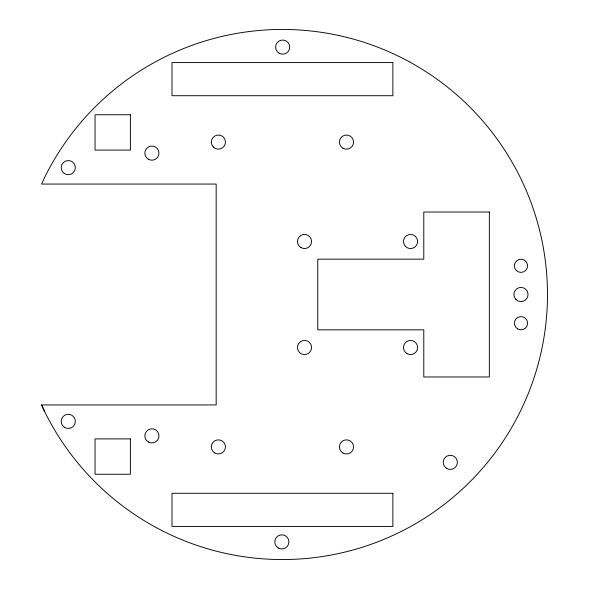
<?xml version="1.0" encoding="UTF-8"?>
<svg xmlns="http://www.w3.org/2000/svg" width="589" height="589" viewBox="0 0 589 589"><rect width="100%" height="100%" fill="white"/><g stroke="black" fill="none" stroke-linecap="round" stroke-linejoin="round"><path stroke-width="0.88" d="M44.712 411.726L41.517 404.938L216.17 404.938L216.17 184.062L41.583 184.062L44.712 177.274A265.05 265.05 0 0 1 448.332 87.79A265.05 265.05 0 0 1 448.332 501.21A265.05 265.05 0 0 1 44.712 411.726L41.635 404.938M392.87 62.581L171.995 62.581L171.995 95.712L392.87 95.712L392.87 62.581M130.383 114.752L95.043 114.752L95.043 150.092L130.383 150.092L130.383 114.752M489.349 212.025L423.793 212.025L423.793 259.16L317.773 259.16L317.773 329.84L423.793 329.84L423.793 376.975L489.349 376.975L489.349 212.025M130.383 438.908L95.043 438.908L95.043 474.248L130.383 474.248L130.383 438.908M392.87 493.287L171.995 493.287L171.995 526.419L392.87 526.419L392.87 493.287M64.341 173.505A7.068 7.068 0 0 0 75.326 168.093A7.068 7.068 0 0 0 65.143 161.29A7.068 7.068 0 0 0 64.341 173.505M148.362 159.258A7.068 7.068 0 0 0 158.964 153.14A7.068 7.068 0 0 0 148.362 147.022A7.068 7.068 0 0 0 148.362 159.258M515.979 299.499A7.068 7.068 0 0 0 527.803 296.326A7.068 7.068 0 0 0 519.145 287.675A7.068 7.068 0 0 0 515.979 299.499M446.366 468.24A7.068 7.068 0 0 0 457.351 462.829A7.068 7.068 0 0 0 447.169 456.026A7.068 7.068 0 0 0 446.366 468.24M278.303 547.998A7.068 7.068 0 0 0 288.904 541.88A7.068 7.068 0 0 0 278.303 535.762A7.068 7.068 0 0 0 278.303 547.998M64.341 427.246A7.068 7.068 0 0 0 75.326 421.834A7.068 7.068 0 0 0 65.143 415.031A7.068 7.068 0 0 0 64.341 427.246M148.362 441.978A7.068 7.068 0 0 0 158.964 435.86A7.068 7.068 0 0 0 148.362 429.742A7.068 7.068 0 0 0 148.362 441.978M299.521 352.509A7.068 7.068 0 0 0 311.345 349.336A7.068 7.068 0 0 0 302.687 340.685A7.068 7.068 0 0 0 299.521 352.509M300.986 247.608A7.068 7.068 0 0 0 311.588 241.49A7.068 7.068 0 0 0 300.986 235.372A7.068 7.068 0 0 0 300.986 247.608M405.541 246.489A7.068 7.068 0 0 0 417.365 243.316A7.068 7.068 0 0 0 408.707 234.665A7.068 7.068 0 0 0 405.541 246.489M342.953 148.214A7.068 7.068 0 0 0 353.555 142.096A7.068 7.068 0 0 0 342.953 135.978A7.068 7.068 0 0 0 342.953 148.214M213.38 147.095A7.068 7.068 0 0 0 225.204 143.922A7.068 7.068 0 0 0 216.546 135.271A7.068 7.068 0 0 0 213.38 147.095M407.006 353.628A7.068 7.068 0 0 0 417.608 347.51A7.068 7.068 0 0 0 407.006 341.392A7.068 7.068 0 0 0 407.006 353.628M342.953 453.022A7.068 7.068 0 0 0 353.555 446.904A7.068 7.068 0 0 0 342.953 440.786A7.068 7.068 0 0 0 342.953 453.022M214.845 453.022A7.068 7.068 0 0 0 225.447 446.904A7.068 7.068 0 0 0 214.845 440.786A7.068 7.068 0 0 0 214.845 453.022M279.142 53.238A7.068 7.068 0 0 0 289.744 47.12A7.068 7.068 0 0 0 279.142 41.002A7.068 7.068 0 0 0 279.142 53.238M517.665 328.949A6.626 6.626 0 0 0 527.604 323.214A6.626 6.626 0 0 0 517.665 317.478A6.626 6.626 0 0 0 517.665 328.949M516.288 270.469A6.626 6.626 0 0 0 527.376 267.502A6.626 6.626 0 0 0 519.262 259.388A6.626 6.626 0 0 0 516.288 270.469"/></g></svg>
